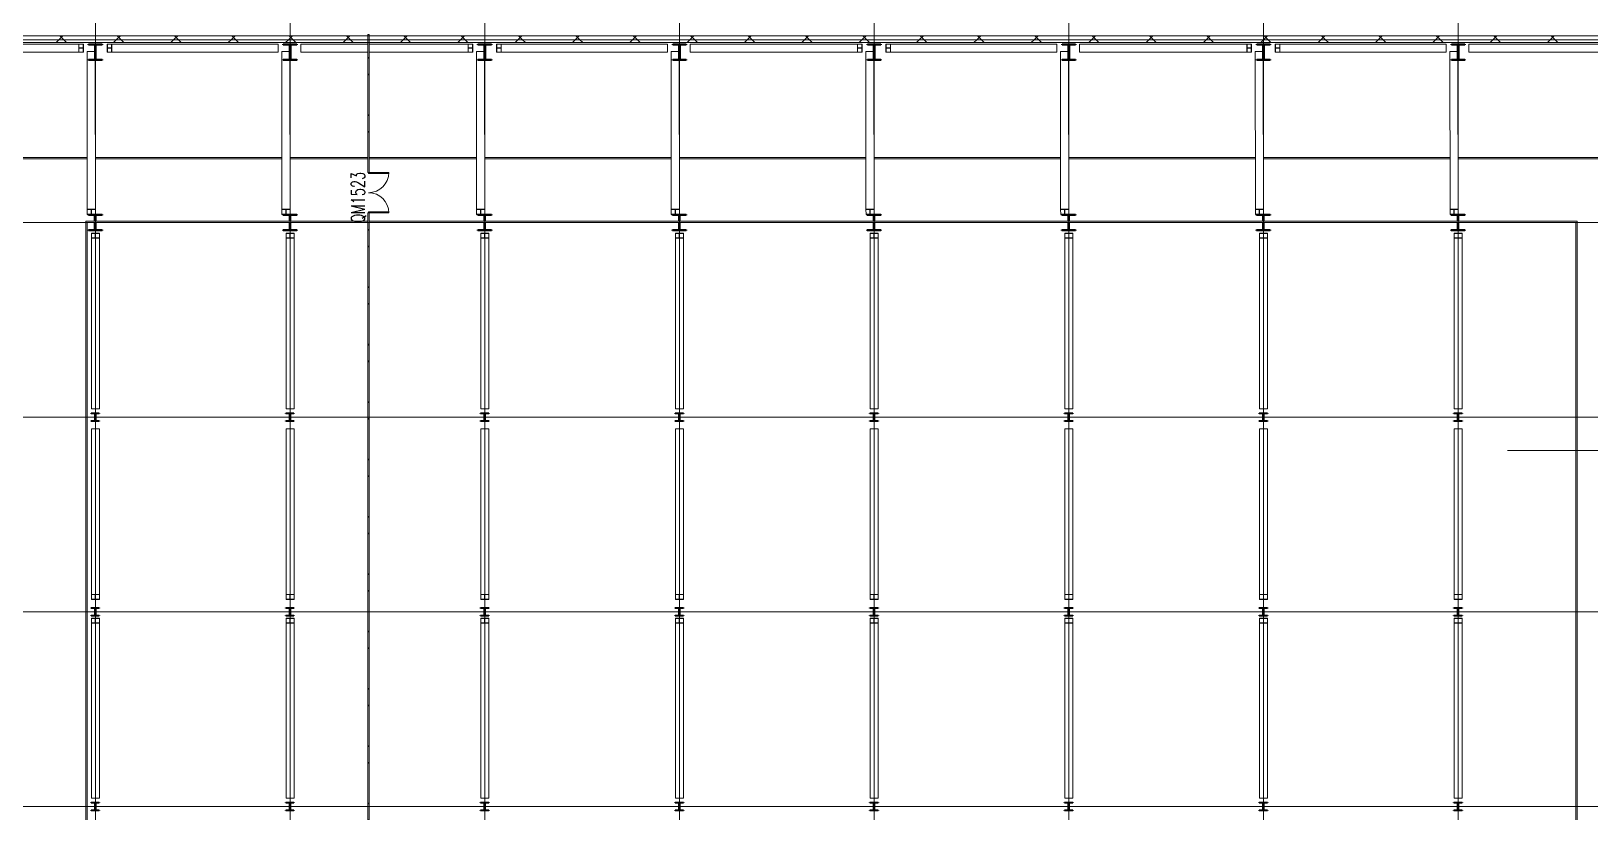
# Model space of a CAD drawing. Header units: millimetres. Extents: x -30000 to 430621, y -31706 to 192400.
# Drawn here: x 127225 to 184869, y 129402 to 158275 of the extents above; entities that cross this region are included whole.
import ezdxf

# ---------------------------------------------------------------- set-up
doc = ezdxf.new("R2010")
doc.units = ezdxf.units.MM
doc.linetypes.add('轴网线', pattern=[22.04, 18.38, -1.83, 0, -1.83])
doc.layers.get('0').update_dxf_attribs({"color": 8})
for name, color, linetype, lineweight in [('A-DETL-GENF', 8, 'Continuous', 18), ('A-DOOR', 8, 'Continuous', 5), ('A-DOOR-IDEN', 8, 'Continuous', 9), ('A-DOOR-OPNG', 8, 'Continuous', 5), ('A-FLOR-HRAL', 8, 'Continuous', 5), ('A-WALL', 8, 'Continuous', 5), ('A-WALL-PATT', 8, 'Continuous', 9), ('G-IMPT', 8, 'Continuous', 5), ('S-BEAM', 8, 'Continuous', 5), ('S-COLS', 8, 'Continuous', 5), ('S-GRID', 8, 'Continuous', 9)]:
    doc.layers.add(name, color=color, linetype=linetype, lineweight=lineweight)
doc.styles.add('RomanD_1', font='romand__.ttf', dxfattribs={"width": 0.7, "height": 500})
pattern_1 = [(45, (-4e-09, 0), (-1060.66, 1060.66), []), (135, (-4e-09, 0), (-1060.66, -1060.66), [])]

# ---------------------------------------------------------------- blocks, each defined once
blk = doc.blocks.new('钢_柱_焊接H - H600X500X20X30-659261-LAY-4F-1_500-A')
at = {"layer": 'S-COLS', "lineweight": 15, "true_color": 0xdddddd}
blk.add_hatch(color=254, dxfattribs=at).paths.add_polyline_path([(-250, -300), (250, -300), (250, -270), (10, -270), (10, 270), (250, 270), (250, 300), (-250, 300), (-250, 270), (-10, 270), (-10, -270), (-250, -270)], flags=0)
at = {"layer": 'S-COLS', "color": 8, "lineweight": 35, "true_color": 0x777777}
for p, q in [((-250, 300), (250, 300)), ((-250, 270), (-250, 300)), ((-10, 270), (-250, 270)), ((-10, -270), (-10, 270)), ((10, 270), (10, -270)), ((250, 270), (10, 270)), ((250, 300), (250, 270)), ((-250, -270), (-10, -270)), ((-250, -300), (-250, -270)), ((250, -300), (-250, -300)), ((10, -270), (250, -270)), ((250, -270), (250, -300))]:
    blk.add_line(p, q, dxfattribs=at)
blk = doc.blocks.new('钢_柱_热轧H - HW300X300-659267-LAY-4F-1_500-A')
at = {"layer": 'S-COLS', "lineweight": 15, "true_color": 0xdddddd}
h = blk.add_hatch(color=254, dxfattribs=at)
h.paths.add_polyline_path([(5, -122), (5, 122), (-5, 122), (-5, -122)], flags=0)
h.paths.add_polyline_path([(9, -131), (5, -122), (-5, -131), (5, -131)], flags=0)
h.paths.add_polyline_path([(-8, -150), (150, -150), (150, -135), (-150, -135), (-145, -150)], flags=0)
h.paths.add_polyline_path([(5, 122), (5, 131), (-5, 129)], flags=0)
h.paths.add_polyline_path([(9, 131), (18, 135), (150, 135), (150, 150), (-150, 150), (-145, 135), (5, 132)], flags=0)
at = {"layer": 'S-COLS', "color": 8, "lineweight": 35, "true_color": 0x777777}
for p, q in [((-150, 150), (150, 150)), ((-150, 135), (-150, 150)), ((-18, 135), (-150, 135)), ((-5, -122), (-5, 122)), ((5, 122), (5, -122)), ((150, 135), (18, 135)), ((150, 150), (150, 135)), ((-150, -135), (-18, -135)), ((-150, -150), (-150, -135)), ((150, -150), (-150, -150)), ((18, -135), (150, -135)), ((150, -135), (150, -150))]:
    blk.add_line(p, q, dxfattribs=at)
for centre, start, end in [((-18, 122), 360, 90), ((18, 122), 90, 180), ((-18, -122), 270, 360), ((18, -122), 180, 270)]:
    blk.add_arc(centre, 13, start, end, dxfattribs=at)
blk = doc.blocks.new('钢_柱_热轧H - HW300X300-659268-LAY-4F-1_500-A')
at = {"layer": 'S-COLS', "lineweight": 15, "true_color": 0xdddddd}
h = blk.add_hatch(color=254, dxfattribs=at)
h.paths.add_polyline_path([(5, 122), (5, 131), (-5, 129), (0, 125)], flags=0)
h.paths.add_polyline_path([(5, -122), (0, 122), (-5, 122), (0, -122)], flags=0)
h.paths.add_polyline_path([(9, -131), (5, -122), (0, -131), (5, -131)], flags=0)
h.paths.add_polyline_path([(-150, -150), (150, -150), (150, -135), (-150, -135)], flags=0)
h.paths.add_polyline_path([(9, 131), (18, 135), (150, 135), (150, 150), (-150, 150), (-145, 135), (5, 132)], flags=0)
at = {"layer": 'S-COLS', "color": 8, "lineweight": 35, "true_color": 0x777777}
for p, q in [((-150, 150), (150, 150)), ((-150, 135), (-150, 150)), ((-18, 135), (-150, 135)), ((-5, -122), (-5, 122)), ((5, 122), (5, -122)), ((150, 135), (18, 135)), ((150, 150), (150, 135)), ((-150, -135), (-18, -135)), ((-150, -150), (-150, -135)), ((150, -150), (-150, -150)), ((18, -135), (150, -135)), ((150, -135), (150, -150))]:
    blk.add_line(p, q, dxfattribs=at)
for centre, start, end in [((-18, 122), 360, 90), ((18, 122), 90, 180), ((-18, -122), 270, 360), ((18, -122), 180, 270)]:
    blk.add_arc(centre, 13, start, end, dxfattribs=at)
blk = doc.blocks.new('钢_柱_热轧H - HW300X300-659269-LAY-4F-1_500-A')
at = {"layer": 'S-COLS', "lineweight": 15, "true_color": 0xdddddd}
h = blk.add_hatch(color=254, dxfattribs=at)
h.paths.add_polyline_path([(5, -122), (5, 122), (-5, 122), (-5, -122)], flags=0)
h.paths.add_polyline_path([(9, -131), (5, -122), (-5, -131), (5, -131)], flags=0)
h.paths.add_polyline_path([(-150, -150), (150, -150), (150, -135), (-150, -135), (-150, -150)], flags=0)
h.paths.add_polyline_path([(5, 122), (5, 131), (-5, 129)], flags=0)
h.paths.add_polyline_path([(9, 131), (18, 135), (150, 135), (150, 150), (-150, 150), (-145, 135), (5, 132)], flags=0)
at = {"layer": 'S-COLS', "color": 8, "lineweight": 35, "true_color": 0x777777}
for p, q in [((-150, 150), (150, 150)), ((-150, 135), (-150, 150)), ((-18, 135), (-150, 135)), ((-5, -122), (-5, 122)), ((5, 122), (5, -122)), ((150, 135), (18, 135)), ((150, 150), (150, 135)), ((-150, -135), (-18, -135)), ((-150, -150), (-150, -135)), ((150, -150), (-150, -150)), ((18, -135), (150, -135)), ((150, -135), (150, -150))]:
    blk.add_line(p, q, dxfattribs=at)
for centre, start, end in [((-18, 122), 360, 90), ((18, 122), 90, 180), ((-18, -122), 270, 360), ((18, -122), 180, 270)]:
    blk.add_arc(centre, 13, start, end, dxfattribs=at)
blk = doc.blocks.new('钢_柱_焊接H - H600X500X20X30-V105-LAY-4F-1_500-A')
at = {"layer": 'S-COLS', "lineweight": 15, "true_color": 0xdddddd}
h = blk.add_hatch(color=254, dxfattribs=at)
h.paths.add_polyline_path([(10, -300), (250, -300), (250, -270), (10, -270), (10, 0), (-10, 0), (-10, -270), (-250, -270), (-250, -300), (5, -300)], flags=0)
h.paths.add_polyline_path([(-2, 50), (10, 50), (10, 270), (250, 270), (250, 300), (-250, 298), (-250, 270), (-10, 270), (-10, 50)], flags=0)
at = {"layer": 'S-COLS', "color": 8, "lineweight": 35, "true_color": 0x777777}
for p, q in [((-250, 270), (-250, 298)), ((-10, 270), (-250, 270)), ((-10, 50), (-10, 270)), ((-10, -270), (-10, 0)), ((5, 300), (250, 300)), ((10, 270), (10, 50)), ((250, 270), (10, 270)), ((10, 0), (10, -270)), ((250, 300), (250, 270)), ((-250, -270), (-10, -270)), ((-250, -300), (-250, -270)), ((250, -300), (-250, -300)), ((10, -270), (250, -270)), ((250, -270), (250, -300))]:
    blk.add_line(p, q, dxfattribs=at)
blk = doc.blocks.new('钢_柱_焊接H - H600X500X20X30-V106-LAY-4F-1_500-A')
at = {"layer": 'S-COLS', "lineweight": 15, "true_color": 0xdddddd}
h = blk.add_hatch(color=254, dxfattribs=at)
h.paths.add_polyline_path([(250, -300), (250, -270), (10, -270), (10, 0), (-10, 0), (-10, -270), (-250, -270), (-250, -300)], flags=0)
h.paths.add_polyline_path([(-2, 50), (10, 50), (10, 270), (250, 270), (250, 300), (-250, 298), (-250, 270), (-10, 270), (-10, 50)], flags=0)
at = {"layer": 'S-COLS', "color": 8, "lineweight": 35, "true_color": 0x777777}
for p, q in [((-250, 270), (-250, 298)), ((-10, 270), (-250, 270)), ((-10, 50), (-10, 270)), ((-10, -270), (-10, 0)), ((5, 300), (250, 300)), ((10, 270), (10, 50)), ((250, 270), (10, 270)), ((10, 0), (10, -270)), ((250, 300), (250, 270)), ((-250, -270), (-10, -270)), ((-250, -300), (-250, -270)), ((250, -300), (-250, -300)), ((10, -270), (250, -270)), ((250, -270), (250, -300))]:
    blk.add_line(p, q, dxfattribs=at)
blk = doc.blocks.new('钢_柱_焊接H - H600X500X20X30-V107-LAY-4F-1_500-A')
at = {"layer": 'S-COLS', "lineweight": 15, "true_color": 0xdddddd}
h = blk.add_hatch(color=254, dxfattribs=at)
h.paths.add_polyline_path([(155, -300), (250, -300), (250, -270), (10, -270), (10, 0), (-10, 0), (-10, -270), (-250, -270), (-250, -300), (10, -300)], flags=0)
h.paths.add_polyline_path([(10, 50), (10, 270), (250, 270), (250, 300), (-250, 298), (-250, 270), (-10, 270), (-10, 50), (5, 50)], flags=0)
at = {"layer": 'S-COLS', "color": 8, "lineweight": 35, "true_color": 0x777777}
for p, q in [((-250, 270), (-250, 298)), ((-10, 270), (-250, 270)), ((-10, 50), (-10, 270)), ((-10, -270), (-10, 0)), ((5, 300), (250, 300)), ((10, 270), (10, 50)), ((250, 270), (10, 270)), ((10, 0), (10, -270)), ((250, 300), (250, 270)), ((-250, -270), (-10, -270)), ((-250, -300), (-250, -270)), ((250, -300), (-250, -300)), ((10, -270), (250, -270)), ((250, -270), (250, -300))]:
    blk.add_line(p, q, dxfattribs=at)
blk = doc.blocks.new('钢_柱_焊接H - H600X500X20X30-V108-LAY-4F-1_500-A')
at = {"layer": 'S-COLS', "lineweight": 15, "true_color": 0xdddddd}
h = blk.add_hatch(color=254, dxfattribs=at)
h.paths.add_polyline_path([(-250, -300), (250, -300), (250, -270), (10, -270), (10, 0), (-10, 0), (-10, -270), (-250, -270)], flags=0)
h.paths.add_polyline_path([(-10, 50), (10, 50), (10, 270), (250, 270), (250, 300), (-250, 298), (-250, 270), (-10, 270)], flags=0)
at = {"layer": 'S-COLS', "color": 8, "lineweight": 35, "true_color": 0x777777}
for p, q in [((-250, 270), (-250, 298)), ((-10, 270), (-250, 270)), ((-10, 50), (-10, 270)), ((-10, -270), (-10, 0)), ((5, 300), (250, 300)), ((10, 270), (10, 50)), ((250, 270), (10, 270)), ((10, 0), (10, -270)), ((250, 300), (250, 270)), ((-250, -270), (-10, -270)), ((-250, -300), (-250, -270)), ((250, -300), (-250, -300)), ((10, -270), (250, -270)), ((250, -270), (250, -300))]:
    blk.add_line(p, q, dxfattribs=at)
blk = doc.blocks.new('钢_柱_焊接H - H600X500X20X30-V109-LAY-4F-1_500-A')
at = {"layer": 'S-COLS', "lineweight": 15, "true_color": 0xdddddd}
h = blk.add_hatch(color=254, dxfattribs=at)
h.paths.add_polyline_path([(-250, -300), (250, -300), (250, -270), (10, -270), (10, 0), (-10, 0), (-10, -270), (-250, -270)], flags=0)
h.paths.add_polyline_path([(-10, 50), (10, 50), (10, 270), (250, 270), (250, 300), (-250, 298), (-250, 270), (-10, 270)], flags=0)
at = {"layer": 'S-COLS', "color": 8, "lineweight": 35, "true_color": 0x777777}
for p, q in [((-250, 270), (-250, 298)), ((-10, 270), (-250, 270)), ((-10, 50), (-10, 270)), ((-10, -270), (-10, 0)), ((5, 300), (250, 300)), ((10, 270), (10, 50)), ((250, 270), (10, 270)), ((10, 0), (10, -270)), ((250, 300), (250, 270)), ((-250, -270), (-10, -270)), ((-250, -300), (-250, -270)), ((250, -300), (-250, -300)), ((10, -270), (250, -270)), ((250, -270), (250, -300))]:
    blk.add_line(p, q, dxfattribs=at)
blk = doc.blocks.new('钢_柱_焊接H - H600X500X20X30-V110-LAY-4F-1_500-A')
at = {"layer": 'S-COLS', "lineweight": 15, "true_color": 0xdddddd}
h = blk.add_hatch(color=254, dxfattribs=at)
h.paths.add_polyline_path([(250, -300), (250, -270), (10, -270), (10, 0), (-10, 0), (-10, -270), (-250, -270), (-250, -300), (155, -300)], flags=0)
h.paths.add_polyline_path([(-10, 50), (10, 50), (10, 270), (250, 270), (250, 300), (-250, 298), (-250, 270), (-10, 270)], flags=0)
at = {"layer": 'S-COLS', "color": 8, "lineweight": 35, "true_color": 0x777777}
for p, q in [((-250, 270), (-250, 298)), ((-10, 270), (-250, 270)), ((-10, 50), (-10, 270)), ((-10, -270), (-10, 0)), ((5, 300), (250, 300)), ((10, 270), (10, 50)), ((250, 270), (10, 270)), ((10, 0), (10, -270)), ((250, 300), (250, 270)), ((-250, -270), (-10, -270)), ((-250, -300), (-250, -270)), ((250, -300), (-250, -300)), ((10, -270), (250, -270)), ((250, -270), (250, -300))]:
    blk.add_line(p, q, dxfattribs=at)
blk = doc.blocks.new('钢_柱_焊接H - H600X500X20X30-V111-LAY-4F-1_500-A')
at = {"layer": 'S-COLS', "lineweight": 15, "true_color": 0xdddddd}
h = blk.add_hatch(color=254, dxfattribs=at)
h.paths.add_polyline_path([(0, -300), (250, -300), (250, -270), (10, -270), (10, 0), (-10, 0), (-10, -270), (-250, -270), (-250, -300), (-145, -300)], flags=0)
h.paths.add_polyline_path([(-2, 50), (10, 50), (10, 270), (250, 270), (250, 300), (-250, 298), (-250, 270), (-10, 270), (-10, 50)], flags=0)
at = {"layer": 'S-COLS', "color": 8, "lineweight": 35, "true_color": 0x777777}
for p, q in [((-250, 270), (-250, 298)), ((-10, 270), (-250, 270)), ((-10, 50), (-10, 270)), ((-10, -270), (-10, 0)), ((5, 300), (250, 300)), ((10, 270), (10, 50)), ((250, 270), (10, 270)), ((10, 0), (10, -270)), ((250, 300), (250, 270)), ((-250, -270), (-10, -270)), ((-250, -300), (-250, -270)), ((250, -300), (-250, -300)), ((10, -270), (250, -270)), ((250, -270), (250, -300))]:
    blk.add_line(p, q, dxfattribs=at)
blk = doc.blocks.new('钢_柱_焊接H - H600X500X20X30-V112-LAY-4F-1_500-A')
at = {"layer": 'S-COLS', "lineweight": 15, "true_color": 0xdddddd}
h = blk.add_hatch(color=254, dxfattribs=at)
h.paths.add_polyline_path([(155, -300), (250, -300), (250, -270), (10, -270), (10, 0), (-10, 0), (-10, -270), (-250, -270), (-250, -300), (10, -300)], flags=0)
h.paths.add_polyline_path([(5, 50), (10, 50), (10, 270), (250, 270), (250, 300), (-250, 298), (-250, 270), (-10, 270), (-10, 50), (4, 50)], flags=0)
at = {"layer": 'S-COLS', "color": 8, "lineweight": 35, "true_color": 0x777777}
for p, q in [((-250, 270), (-250, 298)), ((-10, 270), (-250, 270)), ((-10, 50), (-10, 270)), ((-10, -270), (-10, 0)), ((5, 300), (250, 300)), ((10, 270), (10, 50)), ((250, 270), (10, 270)), ((10, 0), (10, -270)), ((250, 300), (250, 270)), ((-250, -270), (-10, -270)), ((-250, -300), (-250, -270)), ((250, -300), (-250, -300)), ((10, -270), (250, -270)), ((250, -270), (250, -300))]:
    blk.add_line(p, q, dxfattribs=at)
blk = doc.blocks.new('钢_梁_焊接H - H300X300X10X15-658892-LAY-4F-1_500-A')
at = {"layer": 'S-BEAM', "color": 8, "lineweight": 15, "true_color": 0x777777}
for p, q in [((14250, 143565), (14550, 143565)), ((14250, 137446), (14250, 143565)), ((14550, 137446), (14550, 143565)), ((14550, 137446), (14250, 137446)), ((14250, 137446), (14250, 137436)), ((14250, 137436), (14395, 137436)), ((14250, 137267), (14250, 137436)), ((14395, 137267), (14250, 137267)), ((14250, 137267), (14250, 137258)), ((14250, 137258), (14550, 137258)), ((14395, 137436), (14395, 137267)), ((14405, 137267), (14405, 137436)), ((14405, 137436), (14550, 137436)), ((14550, 137267), (14405, 137267)), ((14550, 137436), (14550, 137446)), ((14550, 137267), (14550, 137436)), ((14550, 137258), (14550, 137267))]:
    blk.add_line(p, q, dxfattribs=at)
blk = doc.blocks.new('钢_梁_焊接H - H300X300X10X15-658893-LAY-4F-1_500-A')
at = {"layer": 'S-BEAM', "color": 8, "lineweight": 15, "true_color": 0x777777}
for p, q in [((14550, 150800), (14250, 150800)), ((14250, 150800), (14250, 150791)), ((14250, 150791), (14395, 150791)), ((14250, 150791), (14250, 150630)), ((14395, 150630), (14250, 150630)), ((14250, 150630), (14250, 150621)), ((14250, 150621), (14550, 150621)), ((14250, 150621), (14250, 144310)), ((14395, 150791), (14395, 150630)), ((14405, 150630), (14405, 150791)), ((14405, 150791), (14550, 150791)), ((14550, 150630), (14405, 150630)), ((14550, 150791), (14550, 150800)), ((14550, 150791), (14550, 150630)), ((14550, 150621), (14550, 150630)), ((14550, 150621), (14550, 144310)), ((14550, 144310), (14250, 144310))]:
    blk.add_line(p, q, dxfattribs=at)
blk = doc.blocks.new('钢_梁_焊接H - H300X300X10X15-658894-LAY-4F-1_500-A')
at = {"layer": 'S-BEAM', "color": 8, "lineweight": 15, "true_color": 0x777777}
for p, q in [((14550, 136567), (14250, 136567)), ((14250, 136567), (14250, 136558)), ((14250, 136558), (14395, 136558)), ((14250, 136558), (14250, 136389)), ((14395, 136389), (14250, 136389)), ((14250, 136389), (14250, 136379)), ((14250, 136379), (14550, 136379)), ((14250, 136379), (14250, 129906)), ((14395, 136558), (14395, 136389)), ((14405, 136389), (14405, 136558)), ((14405, 136558), (14550, 136558)), ((14550, 136389), (14405, 136389)), ((14550, 136558), (14550, 136567)), ((14550, 136558), (14550, 136389)), ((14550, 136379), (14550, 136389)), ((14550, 136379), (14550, 129906)), ((14550, 129906), (14250, 129906))]:
    blk.add_line(p, q, dxfattribs=at)
blk = doc.blocks.new('钢_梁_焊接H - H300X300X10X15-V365-LAY-4F-1_500-A')
at = {"layer": 'S-BEAM', "color": 8, "lineweight": 15, "true_color": 0x777777}
for p, q in [((50090, 157522), (50390, 157522)), ((50090, 157522), (50099, 151688)), ((50391, 157200), (50399, 151689)), ((50399, 151689), (50099, 151688)), ((50099, 151688), (50099, 151679)), ((50099, 151679), (50244, 151679)), ((50099, 151679), (50100, 151507)), ((50244, 151679), (50245, 151508)), ((50255, 151508), (50254, 151679)), ((50254, 151679), (50399, 151679)), ((50399, 151679), (50399, 151689)), ((50399, 151679), (50400, 151508)), ((50245, 151508), (50100, 151507)), ((50100, 151507), (50100, 151498)), ((50100, 151498), (50400, 151498)), ((50400, 151508), (50255, 151508)), ((50400, 151498), (50400, 151508))]:
    blk.add_line(p, q, dxfattribs=at)
blk = doc.blocks.new('钢_梁_焊接H - H300X300X10X15-V366-LAY-4F-1_500-A')
at = {"layer": 'S-BEAM', "color": 8, "lineweight": 15, "true_color": 0x777777}
for p, q in [((57290, 157522), (57590, 157522)), ((57290, 157522), (57299, 151688)), ((57591, 157200), (57599, 151689)), ((57599, 151689), (57299, 151688)), ((57299, 151688), (57299, 151679)), ((57299, 151679), (57444, 151679)), ((57299, 151679), (57300, 151507)), ((57444, 151679), (57445, 151508)), ((57455, 151508), (57454, 151679)), ((57454, 151679), (57599, 151679)), ((57599, 151679), (57599, 151689)), ((57599, 151679), (57600, 151508)), ((57445, 151508), (57300, 151507)), ((57300, 151507), (57300, 151498)), ((57300, 151498), (57600, 151498)), ((57600, 151508), (57455, 151508)), ((57600, 151498), (57600, 151508))]:
    blk.add_line(p, q, dxfattribs=at)
blk = doc.blocks.new('钢_梁_焊接H - H300X300X10X15-659056-LAY-4F-1_500-A')
at = {"layer": 'S-BEAM', "color": 8, "lineweight": 15, "true_color": 0x777777}
for p, q in [((14090, 157522), (14390, 157522)), ((14090, 157522), (14099, 151688)), ((14391, 157200), (14399, 151689)), ((14399, 151689), (14099, 151688)), ((14099, 151688), (14099, 151679)), ((14099, 151679), (14244, 151679)), ((14099, 151679), (14100, 151507)), ((14244, 151679), (14245, 151508)), ((14255, 151508), (14254, 151679)), ((14254, 151679), (14399, 151679)), ((14399, 151679), (14399, 151689)), ((14399, 151679), (14400, 151508)), ((14245, 151508), (14100, 151507)), ((14100, 151507), (14100, 151498)), ((14100, 151498), (14400, 151498)), ((14400, 151508), (14255, 151508)), ((14400, 151498), (14400, 151508))]:
    blk.add_line(p, q, dxfattribs=at)
blk = doc.blocks.new('钢_梁_焊接H - H300X300X10X15-V361-LAY-4F-1_500-A')
at = {"layer": 'S-BEAM', "color": 8, "lineweight": 15, "true_color": 0x777777}
for p, q in [((21290, 157522), (21590, 157522)), ((21290, 157522), (21299, 151688)), ((21591, 157200), (21599, 151689)), ((21599, 151689), (21299, 151688)), ((21299, 151688), (21299, 151679)), ((21299, 151679), (21444, 151679)), ((21299, 151679), (21300, 151507)), ((21444, 151679), (21445, 151508)), ((21455, 151508), (21454, 151679)), ((21454, 151679), (21599, 151679)), ((21599, 151679), (21599, 151689)), ((21599, 151679), (21600, 151508)), ((21445, 151508), (21300, 151507)), ((21300, 151507), (21300, 151498)), ((21300, 151498), (21600, 151498)), ((21600, 151508), (21455, 151508)), ((21600, 151498), (21600, 151508))]:
    blk.add_line(p, q, dxfattribs=at)
blk = doc.blocks.new('钢_梁_焊接H - H300X300X10X15-V362-LAY-4F-1_500-A')
at = {"layer": 'S-BEAM', "color": 8, "lineweight": 15, "true_color": 0x777777}
for p, q in [((28490, 157522), (28790, 157522)), ((28490, 157522), (28499, 151688)), ((28791, 157200), (28799, 151689)), ((28799, 151689), (28499, 151688)), ((28499, 151688), (28499, 151679)), ((28499, 151679), (28644, 151679)), ((28499, 151679), (28500, 151507)), ((28644, 151679), (28645, 151508)), ((28655, 151508), (28654, 151679)), ((28654, 151679), (28799, 151679)), ((28799, 151679), (28799, 151689)), ((28799, 151679), (28800, 151508)), ((28645, 151508), (28500, 151507)), ((28500, 151507), (28500, 151498)), ((28500, 151498), (28800, 151498)), ((28800, 151508), (28655, 151508)), ((28800, 151498), (28800, 151508))]:
    blk.add_line(p, q, dxfattribs=at)
blk = doc.blocks.new('钢_梁_焊接H - H300X300X10X15-V363-LAY-4F-1_500-A')
at = {"layer": 'S-BEAM', "color": 8, "lineweight": 15, "true_color": 0x777777}
for p, q in [((35690, 157522), (35990, 157522)), ((35690, 157522), (35699, 151688)), ((35991, 157200), (35999, 151689)), ((35999, 151689), (35699, 151688)), ((35699, 151688), (35699, 151679)), ((35699, 151679), (35844, 151679)), ((35699, 151679), (35700, 151507)), ((35844, 151679), (35845, 151508)), ((35855, 151508), (35854, 151679)), ((35854, 151679), (35999, 151679)), ((35999, 151679), (35999, 151689)), ((35999, 151679), (36000, 151508)), ((35845, 151508), (35700, 151507)), ((35700, 151507), (35700, 151498)), ((35700, 151498), (36000, 151498)), ((36000, 151508), (35855, 151508)), ((36000, 151498), (36000, 151508))]:
    blk.add_line(p, q, dxfattribs=at)
blk = doc.blocks.new('钢_梁_热轧H - HW300X300-659058-LAY-4F-1_500-A')
at = {"layer": 'S-BEAM', "color": 8, "lineweight": 15, "true_color": 0x777777}
for p, q in [((180396, 157500), (180396, 157800)), ((186582, 157800), (180396, 157800)), ((186582, 157500), (180396, 157500)), ((186591, 157800), (186582, 157800)), ((186582, 157800), (186582, 157500)), ((186582, 157500), (186591, 157500)), ((186591, 157668), (186591, 157800)), ((186748, 157800), (186591, 157800)), ((186591, 157500), (186591, 157632)), ((186748, 157500), (186591, 157500)), ((186740, 157655), (186598, 157655)), ((186598, 157645), (186740, 157645)), ((186756, 157800), (186748, 157800)), ((186748, 157800), (186748, 157668)), ((186748, 157632), (186748, 157500)), ((186748, 157500), (186756, 157500)), ((186756, 157500), (186756, 157800))]:
    blk.add_line(p, q, dxfattribs=at)
for centre, start_param, end_param in [((186598, 157668), 1.570796, 3.141593), ((186598, 157632), 0, 1.570796), ((186740, 157668), 3.141593, 4.712389), ((186740, 157632), 4.712389, 6.283185)]:
    blk.add_ellipse(centre, major_axis=(0, 13), ratio=0.581772, start_param=start_param, end_param=end_param, dxfattribs=at)
blk = doc.blocks.new('钢_梁_热轧H - HW300X300-659059-LAY-4F-1_500-A')
at = {"layer": 'S-BEAM', "color": 8, "lineweight": 15, "true_color": 0x777777}
for p, q in [((165996, 157500), (165996, 157800)), ((172182, 157800), (165996, 157800)), ((172182, 157500), (165996, 157500)), ((172191, 157800), (172182, 157800)), ((172182, 157800), (172182, 157500)), ((172182, 157500), (172191, 157500)), ((172191, 157668), (172191, 157800)), ((172348, 157800), (172191, 157800)), ((172191, 157500), (172191, 157632)), ((172348, 157500), (172191, 157500)), ((172340, 157655), (172198, 157655)), ((172198, 157645), (172340, 157645)), ((172356, 157800), (172348, 157800)), ((172348, 157800), (172348, 157668)), ((172348, 157632), (172348, 157500)), ((172348, 157500), (172356, 157500)), ((172356, 157500), (172356, 157800))]:
    blk.add_line(p, q, dxfattribs=at)
for centre, start_param, end_param in [((172198, 157668), 1.570796, 3.141593), ((172198, 157632), 0, 1.570796), ((172340, 157668), 3.141593, 4.712389), ((172340, 157632), 4.712389, 6.283185)]:
    blk.add_ellipse(centre, major_axis=(0, 13), ratio=0.581772, start_param=start_param, end_param=end_param, dxfattribs=at)
blk = doc.blocks.new('钢_梁_热轧H - HW300X300-659060-LAY-4F-1_500-A')
at = {"layer": 'S-BEAM', "color": 8, "lineweight": 15, "true_color": 0x777777}
for p, q in [((151596, 157500), (151596, 157800)), ((157782, 157800), (151596, 157800)), ((157782, 157500), (151596, 157500)), ((157791, 157800), (157782, 157800)), ((157782, 157800), (157782, 157500)), ((157782, 157500), (157791, 157500)), ((157791, 157668), (157791, 157800)), ((157948, 157800), (157791, 157800)), ((157791, 157500), (157791, 157632)), ((157948, 157500), (157791, 157500)), ((157940, 157655), (157798, 157655)), ((157798, 157645), (157940, 157645)), ((157956, 157800), (157948, 157800)), ((157948, 157800), (157948, 157668)), ((157948, 157632), (157948, 157500)), ((157948, 157500), (157956, 157500)), ((157956, 157500), (157956, 157800))]:
    blk.add_line(p, q, dxfattribs=at)
for centre, start_param, end_param in [((157798, 157668), 1.570796, 3.141593), ((157798, 157632), 0, 1.570796), ((157940, 157668), 3.141593, 4.712389), ((157940, 157632), 4.712389, 6.283185)]:
    blk.add_ellipse(centre, major_axis=(0, 13), ratio=0.581772, start_param=start_param, end_param=end_param, dxfattribs=at)
blk = doc.blocks.new('钢_梁_热轧H - HW300X300-659061-LAY-4F-1_500-A')
at = {"layer": 'S-BEAM', "color": 8, "lineweight": 15, "true_color": 0x777777}
for p, q in [((137196, 157500), (137196, 157800)), ((139675, 157800), (137196, 157800)), ((139675, 157500), (137196, 157500)), ((143382, 157800), (139725, 157800)), ((143382, 157500), (139725, 157500)), ((143391, 157800), (143382, 157800)), ((143382, 157800), (143382, 157500)), ((143382, 157500), (143391, 157500)), ((143391, 157668), (143391, 157800)), ((143548, 157800), (143391, 157800)), ((143391, 157500), (143391, 157632)), ((143548, 157500), (143391, 157500)), ((143540, 157655), (143398, 157655)), ((143398, 157645), (143540, 157645)), ((143556, 157800), (143548, 157800)), ((143548, 157800), (143548, 157668)), ((143548, 157632), (143548, 157500)), ((143548, 157500), (143556, 157500)), ((143556, 157500), (143556, 157800))]:
    blk.add_line(p, q, dxfattribs=at)
for centre, start_param, end_param in [((143398, 157668), 1.570796, 3.141593), ((143398, 157632), 0, 1.570796), ((143540, 157668), 3.141593, 4.712389), ((143540, 157632), 4.712389, 6.283185)]:
    blk.add_ellipse(centre, major_axis=(0, 13), ratio=0.581772, start_param=start_param, end_param=end_param, dxfattribs=at)
blk = doc.blocks.new('钢_梁_热轧H - HW300X300-659062-LAY-4F-1_500-A')
at = {"layer": 'S-BEAM', "color": 8, "lineweight": 15, "true_color": 0x777777}
for p, q in [((122796, 157500), (122796, 157800)), ((128982, 157800), (122796, 157800)), ((128982, 157500), (122796, 157500)), ((128991, 157800), (128982, 157800)), ((128982, 157800), (128982, 157500)), ((128982, 157500), (128991, 157500)), ((128991, 157668), (128991, 157800)), ((129148, 157800), (128991, 157800)), ((128991, 157500), (128991, 157632)), ((129148, 157500), (128991, 157500)), ((129140, 157655), (128998, 157655)), ((128998, 157645), (129140, 157645)), ((129156, 157800), (129148, 157800)), ((129148, 157800), (129148, 157668)), ((129148, 157632), (129148, 157500)), ((129148, 157500), (129156, 157500)), ((129156, 157500), (129156, 157800))]:
    blk.add_line(p, q, dxfattribs=at)
for centre, start_param, end_param in [((128998, 157668), 1.570796, 3.141593), ((128998, 157632), 0, 1.570796), ((129140, 157668), 3.141593, 4.712389), ((129140, 157632), 4.712389, 6.283185)]:
    blk.add_ellipse(centre, major_axis=(0, 13), ratio=0.581772, start_param=start_param, end_param=end_param, dxfattribs=at)
blk = doc.blocks.new('钢_梁_热轧H - HW300X300-658885-LAY-4F-1_500-A')
at = {"layer": 'S-BEAM', "color": 8, "lineweight": 15, "true_color": 0x777777}
for p, q in [((230844, 157800), (230835, 157800)), ((230835, 157800), (230835, 157500)), ((230835, 157500), (230844, 157500)), ((230844, 157668), (230844, 157800)), ((231001, 157800), (230844, 157800)), ((230844, 157500), (230844, 157632)), ((231001, 157500), (230844, 157500)), ((230994, 157655), (230852, 157655)), ((230852, 157645), (230994, 157645)), ((231010, 157800), (231001, 157800)), ((231001, 157800), (231001, 157668)), ((231001, 157632), (231001, 157500)), ((231001, 157500), (231010, 157500)), ((231010, 157500), (231010, 157800)), ((237156, 157800), (231010, 157800)), ((237156, 157500), (231010, 157500)), ((237156, 157800), (237156, 157500))]:
    blk.add_line(p, q, dxfattribs=at)
for centre, start_param, end_param in [((230852, 157668), 1.570796, 3.141593), ((230852, 157632), 0, 1.570796), ((230994, 157668), 3.141593, 4.712389), ((230994, 157632), 4.712389, 6.283185)]:
    blk.add_ellipse(centre, major_axis=(0, 13), ratio=0.581772, start_param=start_param, end_param=end_param, dxfattribs=at)
blk = doc.blocks.new('钢_梁_热轧H - HW300X300-659075-LAY-4F-1_500-A')
at = {"layer": 'S-BEAM', "color": 8, "lineweight": 15, "true_color": 0x777777}
for p, q in [((158844, 157800), (158835, 157800)), ((158835, 157800), (158835, 157500)), ((158835, 157500), (158844, 157500)), ((158844, 157668), (158844, 157800)), ((159001, 157800), (158844, 157800)), ((158844, 157500), (158844, 157632)), ((159001, 157500), (158844, 157500)), ((158994, 157655), (158852, 157655)), ((158852, 157645), (158994, 157645)), ((159010, 157800), (159001, 157800)), ((159001, 157800), (159001, 157668)), ((159001, 157632), (159001, 157500)), ((159001, 157500), (159010, 157500)), ((159010, 157500), (159010, 157800)), ((165156, 157800), (159010, 157800)), ((165156, 157500), (159010, 157500)), ((165156, 157800), (165156, 157500))]:
    blk.add_line(p, q, dxfattribs=at)
for centre, start_param, end_param in [((158852, 157668), 1.570796, 3.141593), ((158852, 157632), 0, 1.570796), ((158994, 157668), 3.141593, 4.712389), ((158994, 157632), 4.712389, 6.283185)]:
    blk.add_ellipse(centre, major_axis=(0, 13), ratio=0.581772, start_param=start_param, end_param=end_param, dxfattribs=at)
blk = doc.blocks.new('钢_梁_热轧H - HW300X300-659076-LAY-4F-1_500-A')
at = {"layer": 'S-BEAM', "color": 8, "lineweight": 15, "true_color": 0x777777}
for p, q in [((130044, 157800), (130035, 157800)), ((130035, 157800), (130035, 157500)), ((130035, 157500), (130044, 157500)), ((130044, 157668), (130044, 157800)), ((130201, 157800), (130044, 157800)), ((130044, 157500), (130044, 157632)), ((130201, 157500), (130044, 157500)), ((130194, 157655), (130052, 157655)), ((130052, 157645), (130194, 157645)), ((130210, 157800), (130201, 157800)), ((130201, 157800), (130201, 157668)), ((130201, 157632), (130201, 157500)), ((130201, 157500), (130210, 157500)), ((130210, 157500), (130210, 157800)), ((136356, 157800), (130210, 157800)), ((136356, 157500), (130210, 157500)), ((136356, 157800), (136356, 157500))]:
    blk.add_line(p, q, dxfattribs=at)
for centre, start_param, end_param in [((130052, 157668), 1.570796, 3.141593), ((130052, 157632), 0, 1.570796), ((130194, 157668), 3.141593, 4.712389), ((130194, 157632), 4.712389, 6.283185)]:
    blk.add_ellipse(centre, major_axis=(0, 13), ratio=0.581772, start_param=start_param, end_param=end_param, dxfattribs=at)
blk = doc.blocks.new('X-ST-F3-04-C-002_HLP2_rvt-1-LAY-4F-1_500-A')
at = {"color": 8, "lineweight": 15, "true_color": 0x777777}
for name, p in [('钢_梁_热轧H - HW300X300-659062-LAY-4F-1_500-A', (0, 0)), ('钢_梁_焊接H - H300X300X10X15-V365-LAY-4F-1_500-A', (79200, 0)), ('钢_柱_焊接H - H600X500X20X30-659261-LAY-4F-1_500-A', (129600, 157500)), ('钢_梁_热轧H - HW300X300-659076-LAY-4F-1_500-A', (0, 0)), ('钢_柱_焊接H - H600X500X20X30-659261-LAY-4F-1_500-A', (136800, 157500)), ('钢_梁_热轧H - HW300X300-659061-LAY-4F-1_500-A', (0, 0)), ('钢_柱_焊接H - H600X500X20X30-659261-LAY-4F-1_500-A', (144000, 157500)), ('钢_梁_热轧H - HW300X300-658885-LAY-4F-1_500-A', (-86400, 0)), ('钢_柱_焊接H - H600X500X20X30-659261-LAY-4F-1_500-A', (151200, 157500)), ('钢_梁_热轧H - HW300X300-659060-LAY-4F-1_500-A', (0, 0)), ('钢_柱_焊接H - H600X500X20X30-659261-LAY-4F-1_500-A', (158400, 157500)), ('钢_梁_热轧H - HW300X300-659075-LAY-4F-1_500-A', (0, 0)), ('钢_柱_焊接H - H600X500X20X30-659261-LAY-4F-1_500-A', (165600, 157500)), ('钢_梁_热轧H - HW300X300-659059-LAY-4F-1_500-A', (0, 0)), ('钢_柱_焊接H - H600X500X20X30-659261-LAY-4F-1_500-A', (172800, 157500)), ('钢_梁_热轧H - HW300X300-658885-LAY-4F-1_500-A', (-57600, 0)), ('钢_柱_焊接H - H600X500X20X30-659261-LAY-4F-1_500-A', (180000, 157500)), ('钢_梁_热轧H - HW300X300-659058-LAY-4F-1_500-A', (0, 0)), ('钢_柱_焊接H - H600X500X20X30-V105-LAY-4F-1_500-A', (129595, 151200)), ('钢_柱_焊接H - H600X500X20X30-V106-LAY-4F-1_500-A', (136795, 151200)), ('钢_柱_焊接H - H600X500X20X30-V107-LAY-4F-1_500-A', (143995, 151200)), ('钢_柱_焊接H - H600X500X20X30-V108-LAY-4F-1_500-A', (151195, 151200)), ('钢_柱_焊接H - H600X500X20X30-V109-LAY-4F-1_500-A', (158395, 151200)), ('钢_柱_焊接H - H600X500X20X30-V110-LAY-4F-1_500-A', (165595, 151200)), ('钢_柱_焊接H - H600X500X20X30-V111-LAY-4F-1_500-A', (172795, 151200)), ('钢_柱_焊接H - H600X500X20X30-V112-LAY-4F-1_500-A', (179995, 151200)), ('钢_梁_焊接H - H300X300X10X15-658893-LAY-4F-1_500-A', (115200, 0)), ('钢_梁_焊接H - H300X300X10X15-658893-LAY-4F-1_500-A', (122400, 0)), ('钢_梁_焊接H - H300X300X10X15-658893-LAY-4F-1_500-A', (129600, 0)), ('钢_梁_焊接H - H300X300X10X15-658893-LAY-4F-1_500-A', (136800, 0)), ('钢_梁_焊接H - H300X300X10X15-658893-LAY-4F-1_500-A', (144000, 0)), ('钢_梁_焊接H - H300X300X10X15-658893-LAY-4F-1_500-A', (151200, 0)), ('钢_梁_焊接H - H300X300X10X15-658893-LAY-4F-1_500-A', (158400, 0)), ('钢_梁_焊接H - H300X300X10X15-658893-LAY-4F-1_500-A', (165600, 0)), ('钢_柱_热轧H - HW300X300-659269-LAY-4F-1_500-A', (129595, 144000)), ('钢_柱_热轧H - HW300X300-659269-LAY-4F-1_500-A', (136795, 144000)), ('钢_柱_热轧H - HW300X300-659269-LAY-4F-1_500-A', (143995, 144000)), ('钢_柱_热轧H - HW300X300-659269-LAY-4F-1_500-A', (151195, 144000)), ('钢_柱_热轧H - HW300X300-659269-LAY-4F-1_500-A', (158395, 144000)), ('钢_柱_热轧H - HW300X300-659269-LAY-4F-1_500-A', (165595, 144000)), ('钢_柱_热轧H - HW300X300-659269-LAY-4F-1_500-A', (172795, 144000)), ('钢_柱_热轧H - HW300X300-659269-LAY-4F-1_500-A', (179995, 144000)), ('钢_梁_焊接H - H300X300X10X15-658892-LAY-4F-1_500-A', (115200, 0)), ('钢_梁_焊接H - H300X300X10X15-658892-LAY-4F-1_500-A', (122400, 0)), ('钢_梁_焊接H - H300X300X10X15-658892-LAY-4F-1_500-A', (129600, 0)), ('钢_梁_焊接H - H300X300X10X15-658892-LAY-4F-1_500-A', (136800, 0)), ('钢_梁_焊接H - H300X300X10X15-658892-LAY-4F-1_500-A', (144000, 0)), ('钢_梁_焊接H - H300X300X10X15-658892-LAY-4F-1_500-A', (151200, 0)), ('钢_梁_焊接H - H300X300X10X15-658892-LAY-4F-1_500-A', (158400, 0)), ('钢_梁_焊接H - H300X300X10X15-658892-LAY-4F-1_500-A', (165600, 0)), ('钢_柱_热轧H - HW300X300-659268-LAY-4F-1_500-A', (129595, 136800)), ('钢_柱_热轧H - HW300X300-659268-LAY-4F-1_500-A', (136795, 136800)), ('钢_柱_热轧H - HW300X300-659268-LAY-4F-1_500-A', (143995, 136800)), ('钢_柱_热轧H - HW300X300-659268-LAY-4F-1_500-A', (151195, 136800)), ('钢_柱_热轧H - HW300X300-659268-LAY-4F-1_500-A', (158395, 136800)), ('钢_柱_热轧H - HW300X300-659268-LAY-4F-1_500-A', (165595, 136800)), ('钢_柱_热轧H - HW300X300-659268-LAY-4F-1_500-A', (172795, 136800)), ('钢_柱_热轧H - HW300X300-659268-LAY-4F-1_500-A', (179995, 136800)), ('钢_梁_焊接H - H300X300X10X15-658894-LAY-4F-1_500-A', (115200, 0)), ('钢_梁_焊接H - H300X300X10X15-658894-LAY-4F-1_500-A', (122400, 0)), ('钢_梁_焊接H - H300X300X10X15-658894-LAY-4F-1_500-A', (129600, 0)), ('钢_梁_焊接H - H300X300X10X15-658894-LAY-4F-1_500-A', (136800, 0)), ('钢_梁_焊接H - H300X300X10X15-658894-LAY-4F-1_500-A', (144000, 0)), ('钢_梁_焊接H - H300X300X10X15-658894-LAY-4F-1_500-A', (151200, 0)), ('钢_梁_焊接H - H300X300X10X15-658894-LAY-4F-1_500-A', (158400, 0)), ('钢_梁_焊接H - H300X300X10X15-658894-LAY-4F-1_500-A', (165600, 0)), ('钢_柱_热轧H - HW300X300-659267-LAY-4F-1_500-A', (129595, 129600)), ('钢_柱_热轧H - HW300X300-659267-LAY-4F-1_500-A', (136795, 129600)), ('钢_柱_热轧H - HW300X300-659267-LAY-4F-1_500-A', (143995, 129600)), ('钢_柱_热轧H - HW300X300-659267-LAY-4F-1_500-A', (151195, 129600)), ('钢_柱_热轧H - HW300X300-659267-LAY-4F-1_500-A', (158395, 129600)), ('钢_柱_热轧H - HW300X300-659267-LAY-4F-1_500-A', (165595, 129600)), ('钢_柱_热轧H - HW300X300-659267-LAY-4F-1_500-A', (172795, 129600)), ('钢_柱_热轧H - HW300X300-659267-LAY-4F-1_500-A', (179995, 129600))]:
    blk.add_blockref(name, p, dxfattribs=at)
for name, p, rotation in [('钢_梁_焊接H - H300X300X10X15-V366-LAY-4F-1_500-A', (79200, 0), 8.537736462515939e-07), ('钢_梁_焊接H - H300X300X10X15-659056-LAY-4F-1_500-A', (129600, 0), 359.9999991462263), ('钢_梁_焊接H - H300X300X10X15-V361-LAY-4F-1_500-A', (129600, 0), 359.9999991462263), ('钢_梁_焊接H - H300X300X10X15-V362-LAY-4F-1_500-A', (129600, 0), 359.9999991462263), ('钢_梁_焊接H - H300X300X10X15-V363-LAY-4F-1_500-A', (129600, 0), 359.9999991462263), ('钢_梁_焊接H - H300X300X10X15-659056-LAY-4F-1_500-A', (158400, 0), 1.707547292503188e-06), ('钢_梁_焊接H - H300X300X10X15-V361-LAY-4F-1_500-A', (158400, 0), 1.707547292503188e-06)]:
    blk.add_blockref(name, p, dxfattribs=dict(at, rotation=rotation))
blk = doc.blocks.new('顶部扶栏类型 - 顶部扶栏_内部_-3241360-LAY-4F-1_500-A')
at = {"layer": 'A-FLOR-HRAL'}
for p, q in [((129250, 151250), (139675, 151250)), ((129250, 119950), (129250, 151250)), ((139675, 151200), (129300, 151200)), ((129300, 151200), (129300, 120000)), ((139725, 151250), (184403, 151250)), ((184353, 151200), (139725, 151200)), ((184353, 115650), (184353, 151200)), ((184403, 151250), (184403, 115650)), ((129450, 119950), (129250, 119950)), ((129300, 120000), (129450, 120000)), ((129750, 120000), (131850, 120000)), ((131800, 119950), (129750, 119950)), ((131800, 115475), (131800, 119950)), ((131850, 120000), (131850, 115475)), ((184403, 115650), (184353, 115650))]:
    blk.add_line(p, q, dxfattribs=at)
blk = doc.blocks.new('顶部扶栏类型 - 顶部扶栏_内部_-V434-LAY-4F-1_500-A')
at = {"layer": 'A-FLOR-HRAL'}
for p, q in [((129250, 151250), (129250, 119950)), ((139675, 151250), (129250, 151250)), ((129300, 151200), (129300, 120000)), ((139675, 151200), (129300, 151200)), ((184403, 151250), (139725, 151250)), ((184353, 151200), (139725, 151200)), ((184353, 115650), (184353, 151200)), ((184403, 115650), (184403, 151250)), ((129250, 119950), (129450, 119950)), ((129300, 120000), (129450, 120000)), ((129750, 120000), (131850, 120000)), ((129750, 119950), (131800, 119950)), ((131800, 119950), (131800, 115475)), ((131850, 120000), (131850, 115475)), ((184353, 115650), (184403, 115650))]:
    blk.add_line(p, q, dxfattribs=at)
blk = doc.blocks.new('顶部扶栏类型 - 顶部扶栏_内部_-3241510-LAY-4F-1_500-A')
at = {"layer": 'A-FLOR-HRAL'}
for p, q in [((122396, 153600), (129296, 153600)), ((129296, 153550), (122396, 153550)), ((129596, 153600), (136496, 153600)), ((136496, 153550), (129596, 153550)), ((136796, 153600), (139675, 153600)), ((139675, 153550), (136796, 153550)), ((139725, 153600), (143696, 153600)), ((143696, 153550), (139725, 153550)), ((143996, 153600), (150896, 153600)), ((150896, 153550), (143996, 153550)), ((151196, 153600), (158096, 153600)), ((158096, 153550), (151196, 153550)), ((158396, 153600), (165296, 153600)), ((165296, 153550), (158396, 153550)), ((165596, 153600), (172496, 153600)), ((172496, 153550), (165596, 153550)), ((172796, 153600), (179696, 153600)), ((179696, 153550), (172796, 153550)), ((179996, 153600), (186887, 153600)), ((186887, 153550), (179996, 153550))]:
    blk.add_line(p, q, dxfattribs=at)
blk = doc.blocks.new('顶部扶栏类型 - 顶部扶栏_内部_-V440-LAY-4F-1_500-A')
at = {"layer": 'A-FLOR-HRAL'}
for p, q in [((129296, 153600), (122396, 153600)), ((129296, 153550), (122396, 153550)), ((136496, 153600), (129596, 153600)), ((136496, 153550), (129596, 153550)), ((139675, 153600), (136796, 153600)), ((139675, 153550), (136796, 153550)), ((143696, 153600), (139725, 153600)), ((143696, 153550), (139725, 153550)), ((150896, 153600), (143996, 153600)), ((150896, 153550), (143996, 153550)), ((158096, 153600), (151196, 153600)), ((158096, 153550), (151196, 153550)), ((165296, 153600), (158396, 153600)), ((165296, 153550), (158396, 153550)), ((172496, 153600), (165596, 153600)), ((172496, 153550), (165596, 153550)), ((179696, 153600), (172796, 153600)), ((179696, 153550), (172796, 153550)), ((186887, 153600), (179996, 153600)), ((186887, 153550), (179996, 153550))]:
    blk.add_line(p, q, dxfattribs=at)
blk = doc.blocks.new('双扇平开防火门_带观察窗 - QM1523-4721500-LAY-4F-1_500-A')
at = {"layer": 'A-DOOR'}
for p, q in [((-750, 0), (-750, 750)), ((-750, 750), (-710, 750)), ((-750, 750), (-750, 550)), ((-710, 750), (-750, 750)), ((-710, 750), (-710, 0)), ((-710, 550), (-710, 750)), ((750, 750), (710, 750)), ((710, 750), (710, 0)), ((750, 750), (710, 750)), ((710, 750), (710, 550)), ((750, 0), (750, 750)), ((750, 550), (750, 750)), ((-750, 550), (-750, 350)), ((-750, 350), (-750, 50)), ((-710, 0), (-750, 0)), ((-710, 350), (-710, 550)), ((-710, 50), (-710, 350)), ((710, 550), (710, 350)), ((710, 350), (710, 50)), ((710, 0), (750, 0)), ((750, 350), (750, 550)), ((750, 50), (750, 350))]:
    blk.add_line(p, q, dxfattribs=at)
for centre, start, end in [((-750, 0), 0, 90), ((750, 0), 90, 180)]:
    blk.add_arc(centre, 750, start, end, dxfattribs=at)
at = {"layer": 'A-DOOR-OPNG'}
for p, q in [((-750, 25), (-750, -25)), ((750, 25), (750, -25))]:
    blk.add_line(p, q, dxfattribs=at)
blk = doc.blocks.new('分区-小比例 - 分区-小比例_dwg-3125162-LAY-4F-1_500-A')
at = {"layer": 'G-IMPT', "color": 9, "true_color": 0xbababa}
blk.add_line((186823, 170681), (195084, 170681), dxfattribs=at)
blk = doc.blocks.new('分区-小比例 - A-1058767-LAY-4F-1_500-A')
blk.add_blockref('分区-小比例 - 分区-小比例_dwg-3125162-LAY-4F-1_500-A', (5054, 3407))

msp = doc.modelspace()

# ---------------------------------------------------------------- hatches: boundary and pattern name
at = {"layer": 'A-WALL-PATT', "lineweight": 5}
h = msp.add_hatch(dxfattribs=at)
h.set_pattern_fill('FP_13', color=256, style=0, pattern_type=2)
h.set_pattern_definition(pattern_1)
h.paths.add_polyline_path([(150, 157950), (244925, 157950), (244925, 158100), (150, 158100), (150, 158075)], flags=0)
h = msp.add_hatch(dxfattribs=at)
h.set_pattern_fill('FP_13', color=256, style=0, pattern_type=2)
h.set_pattern_definition(pattern_1)
h.paths.add_polyline_path([(127313.6, 157850), (244625, 157850), (244625, 157950), (200, 157950), (200, 157850), (123990.1, 157850)], flags=0)
h = msp.add_hatch(dxfattribs=at)
h.set_pattern_fill('FP_13', color=256, style=0, pattern_type=2)
h.set_pattern_definition(pattern_1)
h.paths.add_polyline_path([(139725, 112025), (139725, 151550), (139675, 151550), (139675, 112025)], flags=0)
h.paths.add_polyline_path([(139675, 153050), (139725, 153050), (139725, 157850), (139675, 157850), (139675, 153549.5)], flags=0)
h.paths.add_polyline_path([(139725, 158100), (139725, 158150), (139675, 158150), (139675.5, 158100)], flags=0)

# ---------------------------------------------------------------- linework, layer by layer
at = {"layer": 'A-WALL', "lineweight": 9}
for p, q in [((244925, 158100), (0, 158100)), ((150, 157950), (244925, 157950))]:
    msp.add_line(p, q, dxfattribs=at)
at = {"layer": 'A-WALL'}
for p, q in [((244725, 157950), (200, 157950)), ((139675, 158150), (139675, 153050)), ((139725, 158150), (139675, 158150)), ((139725, 153050), (139725, 158150)), ((200, 157850), (244625, 157850)), ((139675, 151550), (139675, 112025)), ((139725, 112025), (139725, 151550))]:
    msp.add_line(p, q, dxfattribs=at)
at = {"layer": 'S-GRID', "linetype": '轴网线'}
for p, q in [((129600, -17706.2), (129600, 174400)), ((136800, -17706.2), (136800, 174400)), ((144000, -17706.2), (144000, 174400)), ((151200, -17706.2), (151200, 174400)), ((158400, -17706.2), (158400, 174400)), ((165600, -17706.2), (165600, 174400)), ((172800, -17706.2), (172800, 174400)), ((180000, -17706.2), (180000, 174400)), ((-16000, 151200), (308800, 151200)), ((-16000, 144000), (308800, 144000)), ((-16000, 136800), (308800, 136800)), ((-16000, 129600), (308800, 129600))]:
    msp.add_line(p, q, dxfattribs=at)

# ---------------------------------------------------------------- block references
at = {"lineweight": 5}
msp.add_blockref('X-ST-F3-04-C-002_HLP2_rvt-1-LAY-4F-1_500-A', (0, 0), dxfattribs=at)
at = {"layer": 'A-DETL-GENF', "lineweight": 5}
msp.add_blockref('分区-小比例 - A-1058767-LAY-4F-1_500-A', (-10056.6, -31326.9), dxfattribs=at)
at = {"layer": 'A-DOOR', "rotation": 269.9999999999999}
msp.add_blockref('双扇平开防火门_带观察窗 - QM1523-4721500-LAY-4F-1_500-A', (139700, 152300), dxfattribs=at)
at = {"layer": 'A-FLOR-HRAL'}
for name in ['顶部扶栏类型 - 顶部扶栏_内部_-3241510-LAY-4F-1_500-A', '顶部扶栏类型 - 顶部扶栏_内部_-V440-LAY-4F-1_500-A', '顶部扶栏类型 - 顶部扶栏_内部_-3241360-LAY-4F-1_500-A', '顶部扶栏类型 - 顶部扶栏_内部_-V434-LAY-4F-1_500-A']:
    msp.add_blockref(name, (0, 0), dxfattribs=at)

# ---------------------------------------------------------------- texts
at = {"layer": 'A-DOOR-IDEN', "insert": (139065.1, 151183.4), "char_height": 500, "width": 2637.552, "attachment_point": 1, "rotation": 90, "style": 'RomanD_1'}
msp.add_mtext('QM1523', dxfattribs=at)

doc.saveas('drawing.dxf')
